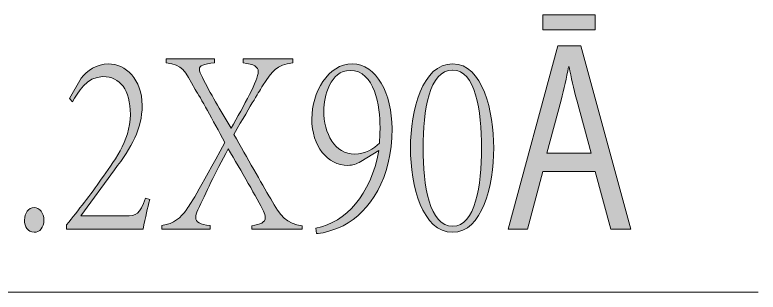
# Model space of a CAD drawing. Header units: inches. Extents: x 57 to 395, y 104 to 257.
# Drawn here: x 185.92 to 205.2, y 229.64 to 236.83 of the extents above; entities that cross this region are included whole.
import ezdxf

# ---------------------------------------------------------------- set-up
doc = ezdxf.new("R2010")
doc.units = ezdxf.units.IN
doc.header["$MEASUREMENT"] = 0

# ---------------------------------------------------------------- blocks, each defined once
blk = doc.blocks.new('block 208')
at = {"color": 4, "lineweight": 15}
blk.add_lwpolyline([(205.199, 229.638), (165.002, 229.638)], dxfattribs=at)
blk = doc.blocks.new('block 241')
at = {"lineweight": 0}
blk.add_open_spline([(186.172, 231.509), (186.172, 231.686), (186.279, 231.834), (186.42, 231.834), (186.568, 231.834), (186.675, 231.686), (186.675, 231.509), (186.675, 231.318), (186.568, 231.191), (186.42, 231.191), (186.262, 231.198), (186.172, 231.332), (186.172, 231.509)], degree=3, knots=[0, 0, 0, 0, 1, 1, 1, 2, 2, 2, 3, 3, 3, 4, 4, 4, 4], dxfattribs=at)
blk = doc.blocks.new('block 242')
at = {"lineweight": 0}
blk.add_open_spline([(186.172, 231.509), (186.172, 231.686), (186.279, 231.834), (186.42, 231.834), (186.568, 231.834), (186.675, 231.686), (186.675, 231.509), (186.675, 231.318), (186.568, 231.191), (186.42, 231.191), (186.262, 231.198), (186.172, 231.332), (186.172, 231.509)], degree=3, knots=[0, 0, 0, 0, 1, 1, 1, 2, 2, 2, 3, 3, 3, 4, 4, 4, 4], dxfattribs=at)
blk = doc.blocks.new('block 243')
h = blk.add_hatch(color=2)
h.dxf.hatch_style = 2
edge = h.paths.add_edge_path()
edge.add_spline(control_points=[(186.172, 231.509), (186.172, 231.686), (186.279, 231.834), (186.42, 231.834), (186.568, 231.834), (186.675, 231.686), (186.675, 231.509), (186.675, 231.318), (186.568, 231.191), (186.42, 231.191), (186.262, 231.198), (186.172, 231.332), (186.172, 231.509)], knot_values=[0, 0, 0, 0, 1, 1, 1, 2, 2, 2, 3, 3, 3, 4, 4, 4, 4], degree=3, periodic=1)
at = {"lineweight": 0}
blk.add_open_spline([(186.172, 231.509), (186.172, 231.686), (186.279, 231.834), (186.42, 231.834), (186.568, 231.834), (186.675, 231.686), (186.675, 231.509), (186.675, 231.318), (186.568, 231.191), (186.42, 231.191), (186.262, 231.198), (186.172, 231.332), (186.172, 231.509)], degree=3, knots=[0, 0, 0, 0, 1, 1, 1, 2, 2, 2, 3, 3, 3, 4, 4, 4, 4], dxfattribs=at)
blk = doc.blocks.new('block 244')
at = {"lineweight": 0}
blk.add_open_spline([(189.421, 232.038), (189.359, 231.82), (189.314, 231.601), (189.246, 231.269), (189.246, 231.269), (187.262, 231.269), (187.262, 231.269), (187.262, 231.269), (187.262, 231.382), (187.262, 231.382), (187.573, 231.77), (187.889, 232.166), (188.161, 232.568), (188.455, 232.992), (188.918, 233.543), (188.918, 234.249), (188.918, 234.892), (188.653, 235.231), (188.206, 235.231), (187.782, 235.231), (187.545, 234.807), (187.42, 234.574), (187.42, 234.574), (187.336, 234.659), (187.336, 234.659), (187.336, 234.659), (187.641, 235.188), (187.641, 235.188), (187.794, 235.386), (188.048, 235.563), (188.347, 235.563), (188.794, 235.563), (189.223, 235.167), (189.223, 234.482), (189.223, 233.861), (188.958, 233.416), (188.506, 232.808), (188.506, 232.808), (187.63, 231.615), (187.63, 231.615), (187.63, 231.615), (188.794, 231.615), (188.794, 231.615), (189.076, 231.615), (189.161, 231.65), (189.308, 232.081), (189.308, 232.081), (189.421, 232.038), (189.421, 232.038)], degree=3, knots=[0, 0, 0, 0, 1, 1, 1, 2, 2, 2, 3, 3, 3, 4, 4, 4, 5, 5, 5, 6, 6, 6, 7, 7, 7, 8, 8, 8, 9, 9, 9, 10, 10, 10, 11, 11, 11, 12, 12, 12, 13, 13, 13, 14, 14, 14, 15, 15, 15, 16, 16, 16, 16], dxfattribs=at)
blk = doc.blocks.new('block 245')
at = {"lineweight": 0}
blk.add_open_spline([(189.421, 232.038), (189.359, 231.82), (189.314, 231.601), (189.246, 231.269), (189.246, 231.269), (187.262, 231.269), (187.262, 231.269), (187.262, 231.269), (187.262, 231.382), (187.262, 231.382), (187.573, 231.77), (187.889, 232.166), (188.161, 232.568), (188.455, 232.992), (188.918, 233.543), (188.918, 234.249), (188.918, 234.892), (188.653, 235.231), (188.206, 235.231), (187.782, 235.231), (187.545, 234.807), (187.42, 234.574), (187.42, 234.574), (187.336, 234.659), (187.336, 234.659), (187.336, 234.659), (187.641, 235.188), (187.641, 235.188), (187.794, 235.386), (188.048, 235.563), (188.347, 235.563), (188.794, 235.563), (189.223, 235.167), (189.223, 234.482), (189.223, 233.861), (188.958, 233.416), (188.506, 232.808), (188.506, 232.808), (187.63, 231.615), (187.63, 231.615), (187.63, 231.615), (188.794, 231.615), (188.794, 231.615), (189.076, 231.615), (189.161, 231.65), (189.308, 232.081), (189.308, 232.081), (189.421, 232.038), (189.421, 232.038)], degree=3, knots=[0, 0, 0, 0, 1, 1, 1, 2, 2, 2, 3, 3, 3, 4, 4, 4, 5, 5, 5, 6, 6, 6, 7, 7, 7, 8, 8, 8, 9, 9, 9, 10, 10, 10, 11, 11, 11, 12, 12, 12, 13, 13, 13, 14, 14, 14, 15, 15, 15, 16, 16, 16, 16], dxfattribs=at)
blk = doc.blocks.new('block 246')
h = blk.add_hatch(color=2)
h.dxf.hatch_style = 2
edge = h.paths.add_edge_path()
edge.add_spline(control_points=[(189.421, 232.038), (189.359, 231.82), (189.314, 231.601), (189.246, 231.269), (189.246, 231.269), (187.262, 231.269), (187.262, 231.269), (187.262, 231.269), (187.262, 231.382), (187.262, 231.382), (187.573, 231.77), (187.889, 232.166), (188.161, 232.568), (188.455, 232.992), (188.918, 233.543), (188.918, 234.249), (188.918, 234.892), (188.653, 235.231), (188.206, 235.231), (187.782, 235.231), (187.545, 234.807), (187.42, 234.574), (187.42, 234.574), (187.336, 234.659), (187.336, 234.659), (187.336, 234.659), (187.641, 235.188), (187.641, 235.188), (187.794, 235.386), (188.048, 235.563), (188.347, 235.563), (188.794, 235.563), (189.223, 235.167), (189.223, 234.482), (189.223, 233.861), (188.958, 233.416), (188.506, 232.808), (188.506, 232.808), (187.63, 231.615), (187.63, 231.615), (187.63, 231.615), (188.794, 231.615), (188.794, 231.615), (189.076, 231.615), (189.161, 231.65), (189.308, 232.081), (189.308, 232.081), (189.421, 232.038), (189.421, 232.038)], knot_values=[0, 0, 0, 0, 1, 1, 1, 2, 2, 2, 3, 3, 3, 4, 4, 4, 5, 5, 5, 6, 6, 6, 7, 7, 7, 8, 8, 8, 9, 9, 9, 10, 10, 10, 11, 11, 11, 12, 12, 12, 13, 13, 13, 14, 14, 14, 15, 15, 15, 16, 16, 16, 16], degree=3, periodic=1)
at = {"lineweight": 0}
blk.add_open_spline([(189.421, 232.038), (189.359, 231.82), (189.314, 231.601), (189.246, 231.269), (189.246, 231.269), (187.262, 231.269), (187.262, 231.269), (187.262, 231.269), (187.262, 231.382), (187.262, 231.382), (187.573, 231.77), (187.889, 232.166), (188.161, 232.568), (188.455, 232.992), (188.918, 233.543), (188.918, 234.249), (188.918, 234.892), (188.653, 235.231), (188.206, 235.231), (187.782, 235.231), (187.545, 234.807), (187.42, 234.574), (187.42, 234.574), (187.336, 234.659), (187.336, 234.659), (187.336, 234.659), (187.641, 235.188), (187.641, 235.188), (187.794, 235.386), (188.048, 235.563), (188.347, 235.563), (188.794, 235.563), (189.223, 235.167), (189.223, 234.482), (189.223, 233.861), (188.958, 233.416), (188.506, 232.808), (188.506, 232.808), (187.63, 231.615), (187.63, 231.615), (187.63, 231.615), (188.794, 231.615), (188.794, 231.615), (189.076, 231.615), (189.161, 231.65), (189.308, 232.081), (189.308, 232.081), (189.421, 232.038), (189.421, 232.038)], degree=3, knots=[0, 0, 0, 0, 1, 1, 1, 2, 2, 2, 3, 3, 3, 4, 4, 4, 5, 5, 5, 6, 6, 6, 7, 7, 7, 8, 8, 8, 9, 9, 9, 10, 10, 10, 11, 11, 11, 12, 12, 12, 13, 13, 13, 14, 14, 14, 15, 15, 15, 16, 16, 16, 16], dxfattribs=at)
blk = doc.blocks.new('block 247')
at = {"lineweight": 0}
blk.add_open_spline([(189.844, 235.69), (189.844, 235.69), (191.099, 235.69), (191.099, 235.69), (191.099, 235.69), (191.099, 235.591), (191.099, 235.591), (190.816, 235.556), (190.709, 235.52), (190.709, 235.421), (190.709, 235.372), (190.737, 235.301), (190.788, 235.209), (190.986, 234.807), (191.251, 234.362), (191.528, 233.889), (191.862, 234.475), (192.235, 235.146), (192.235, 235.358), (192.235, 235.492), (192.122, 235.548), (191.845, 235.591), (191.845, 235.591), (191.845, 235.69), (191.845, 235.69), (191.845, 235.69), (193.134, 235.69), (193.134, 235.69), (193.134, 235.69), (193.134, 235.591), (193.134, 235.591), (192.698, 235.527), (192.608, 235.386), (192.348, 234.991), (192.269, 234.863), (192.082, 234.56), (191.602, 233.733), (191.947, 233.119), (192.314, 232.476), (192.557, 232.06), (192.811, 231.608), (192.97, 231.41), (193.371, 231.36), (193.371, 231.36), (193.371, 231.269), (193.371, 231.269), (193.371, 231.269), (192.065, 231.269), (192.065, 231.269), (192.065, 231.269), (192.065, 231.36), (192.065, 231.36), (192.291, 231.396), (192.416, 231.445), (192.416, 231.573), (192.416, 231.622), (192.399, 231.671), (192.371, 231.742), (192.212, 232.053), (191.783, 232.808), (191.455, 233.359), (191.11, 232.716), (190.873, 232.208), (190.669, 231.777), (190.635, 231.692), (190.613, 231.629), (190.613, 231.579), (190.613, 231.452), (190.72, 231.396), (190.986, 231.368), (190.986, 231.368), (190.986, 231.269), (190.986, 231.269), (190.986, 231.269), (189.731, 231.269), (189.731, 231.269), (189.731, 231.269), (189.731, 231.368), (189.731, 231.368), (190.065, 231.417), (190.211, 231.558), (190.381, 231.791), (190.437, 231.848), (190.686, 232.272), (191.37, 233.522), (191.048, 234.115), (190.737, 234.687), (190.601, 234.899), (190.319, 235.407), (190.279, 235.527), (189.844, 235.591), (189.844, 235.591), (189.844, 235.69), (189.844, 235.69)], degree=3, knots=[0, 0, 0, 0, 1, 1, 1, 2, 2, 2, 3, 3, 3, 4, 4, 4, 5, 5, 5, 6, 6, 6, 7, 7, 7, 8, 8, 8, 9, 9, 9, 10, 10, 10, 11, 11, 11, 12, 12, 12, 13, 13, 13, 14, 14, 14, 15, 15, 15, 16, 16, 16, 17, 17, 17, 18, 18, 18, 19, 19, 19, 20, 20, 20, 21, 21, 21, 22, 22, 22, 23, 23, 23, 24, 24, 24, 25, 25, 25, 26, 26, 26, 27, 27, 27, 28, 28, 28, 29, 29, 29, 30, 30, 30, 31, 31, 31, 31], dxfattribs=at)
blk = doc.blocks.new('block 248')
at = {"lineweight": 0}
blk.add_open_spline([(189.844, 235.69), (189.844, 235.69), (191.099, 235.69), (191.099, 235.69), (191.099, 235.69), (191.099, 235.591), (191.099, 235.591), (190.816, 235.556), (190.709, 235.52), (190.709, 235.421), (190.709, 235.372), (190.737, 235.301), (190.788, 235.209), (190.986, 234.807), (191.251, 234.362), (191.528, 233.889), (191.862, 234.475), (192.235, 235.146), (192.235, 235.358), (192.235, 235.492), (192.122, 235.548), (191.845, 235.591), (191.845, 235.591), (191.845, 235.69), (191.845, 235.69), (191.845, 235.69), (193.134, 235.69), (193.134, 235.69), (193.134, 235.69), (193.134, 235.591), (193.134, 235.591), (192.698, 235.527), (192.608, 235.386), (192.348, 234.991), (192.269, 234.863), (192.082, 234.56), (191.602, 233.733), (191.947, 233.119), (192.314, 232.476), (192.557, 232.06), (192.811, 231.608), (192.97, 231.41), (193.371, 231.36), (193.371, 231.36), (193.371, 231.269), (193.371, 231.269), (193.371, 231.269), (192.065, 231.269), (192.065, 231.269), (192.065, 231.269), (192.065, 231.36), (192.065, 231.36), (192.291, 231.396), (192.416, 231.445), (192.416, 231.573), (192.416, 231.622), (192.399, 231.671), (192.371, 231.742), (192.212, 232.053), (191.783, 232.808), (191.455, 233.359), (191.11, 232.716), (190.873, 232.208), (190.669, 231.777), (190.635, 231.692), (190.613, 231.629), (190.613, 231.579), (190.613, 231.452), (190.72, 231.396), (190.986, 231.368), (190.986, 231.368), (190.986, 231.269), (190.986, 231.269), (190.986, 231.269), (189.731, 231.269), (189.731, 231.269), (189.731, 231.269), (189.731, 231.368), (189.731, 231.368), (190.065, 231.417), (190.211, 231.558), (190.381, 231.791), (190.437, 231.848), (190.686, 232.272), (191.37, 233.522), (191.048, 234.115), (190.737, 234.687), (190.601, 234.899), (190.319, 235.407), (190.279, 235.527), (189.844, 235.591), (189.844, 235.591), (189.844, 235.69), (189.844, 235.69)], degree=3, knots=[0, 0, 0, 0, 1, 1, 1, 2, 2, 2, 3, 3, 3, 4, 4, 4, 5, 5, 5, 6, 6, 6, 7, 7, 7, 8, 8, 8, 9, 9, 9, 10, 10, 10, 11, 11, 11, 12, 12, 12, 13, 13, 13, 14, 14, 14, 15, 15, 15, 16, 16, 16, 17, 17, 17, 18, 18, 18, 19, 19, 19, 20, 20, 20, 21, 21, 21, 22, 22, 22, 23, 23, 23, 24, 24, 24, 25, 25, 25, 26, 26, 26, 27, 27, 27, 28, 28, 28, 29, 29, 29, 30, 30, 30, 31, 31, 31, 31], dxfattribs=at)
blk = doc.blocks.new('block 249')
h = blk.add_hatch(color=2)
h.dxf.hatch_style = 2
edge = h.paths.add_edge_path()
edge.add_spline(control_points=[(189.844, 235.69), (189.844, 235.69), (191.099, 235.69), (191.099, 235.69), (191.099, 235.69), (191.099, 235.591), (191.099, 235.591), (190.816, 235.556), (190.709, 235.52), (190.709, 235.421), (190.709, 235.372), (190.737, 235.301), (190.788, 235.209), (190.986, 234.807), (191.251, 234.362), (191.528, 233.889), (191.862, 234.475), (192.235, 235.146), (192.235, 235.358), (192.235, 235.492), (192.122, 235.548), (191.845, 235.591), (191.845, 235.591), (191.845, 235.69), (191.845, 235.69), (191.845, 235.69), (193.134, 235.69), (193.134, 235.69), (193.134, 235.69), (193.134, 235.591), (193.134, 235.591), (192.698, 235.527), (192.608, 235.386), (192.348, 234.991), (192.269, 234.863), (192.082, 234.56), (191.602, 233.733), (191.947, 233.119), (192.314, 232.476), (192.557, 232.06), (192.811, 231.608), (192.97, 231.41), (193.371, 231.36), (193.371, 231.36), (193.371, 231.269), (193.371, 231.269), (193.371, 231.269), (192.065, 231.269), (192.065, 231.269), (192.065, 231.269), (192.065, 231.36), (192.065, 231.36), (192.291, 231.396), (192.416, 231.445), (192.416, 231.573), (192.416, 231.622), (192.399, 231.671), (192.371, 231.742), (192.212, 232.053), (191.783, 232.808), (191.455, 233.359), (191.11, 232.716), (190.873, 232.208), (190.669, 231.777), (190.635, 231.692), (190.613, 231.629), (190.613, 231.579), (190.613, 231.452), (190.72, 231.396), (190.986, 231.368), (190.986, 231.368), (190.986, 231.269), (190.986, 231.269), (190.986, 231.269), (189.731, 231.269), (189.731, 231.269), (189.731, 231.269), (189.731, 231.368), (189.731, 231.368), (190.065, 231.417), (190.211, 231.558), (190.381, 231.791), (190.437, 231.848), (190.686, 232.272), (191.37, 233.522), (191.048, 234.115), (190.737, 234.687), (190.601, 234.899), (190.319, 235.407), (190.279, 235.527), (189.844, 235.591), (189.844, 235.591), (189.844, 235.69), (189.844, 235.69)], knot_values=[0, 0, 0, 0, 1, 1, 1, 2, 2, 2, 3, 3, 3, 4, 4, 4, 5, 5, 5, 6, 6, 6, 7, 7, 7, 8, 8, 8, 9, 9, 9, 10, 10, 10, 11, 11, 11, 12, 12, 12, 13, 13, 13, 14, 14, 14, 15, 15, 15, 16, 16, 16, 17, 17, 17, 18, 18, 18, 19, 19, 19, 20, 20, 20, 21, 21, 21, 22, 22, 22, 23, 23, 23, 24, 24, 24, 25, 25, 25, 26, 26, 26, 27, 27, 27, 28, 28, 28, 29, 29, 29, 30, 30, 30, 31, 31, 31, 31], degree=3, periodic=1)
at = {"lineweight": 0}
blk.add_open_spline([(189.844, 235.69), (189.844, 235.69), (191.099, 235.69), (191.099, 235.69), (191.099, 235.69), (191.099, 235.591), (191.099, 235.591), (190.816, 235.556), (190.709, 235.52), (190.709, 235.421), (190.709, 235.372), (190.737, 235.301), (190.788, 235.209), (190.986, 234.807), (191.251, 234.362), (191.528, 233.889), (191.862, 234.475), (192.235, 235.146), (192.235, 235.358), (192.235, 235.492), (192.122, 235.548), (191.845, 235.591), (191.845, 235.591), (191.845, 235.69), (191.845, 235.69), (191.845, 235.69), (193.134, 235.69), (193.134, 235.69), (193.134, 235.69), (193.134, 235.591), (193.134, 235.591), (192.698, 235.527), (192.608, 235.386), (192.348, 234.991), (192.269, 234.863), (192.082, 234.56), (191.602, 233.733), (191.947, 233.119), (192.314, 232.476), (192.557, 232.06), (192.811, 231.608), (192.97, 231.41), (193.371, 231.36), (193.371, 231.36), (193.371, 231.269), (193.371, 231.269), (193.371, 231.269), (192.065, 231.269), (192.065, 231.269), (192.065, 231.269), (192.065, 231.36), (192.065, 231.36), (192.291, 231.396), (192.416, 231.445), (192.416, 231.573), (192.416, 231.622), (192.399, 231.671), (192.371, 231.742), (192.212, 232.053), (191.783, 232.808), (191.455, 233.359), (191.11, 232.716), (190.873, 232.208), (190.669, 231.777), (190.635, 231.692), (190.613, 231.629), (190.613, 231.579), (190.613, 231.452), (190.72, 231.396), (190.986, 231.368), (190.986, 231.368), (190.986, 231.269), (190.986, 231.269), (190.986, 231.269), (189.731, 231.269), (189.731, 231.269), (189.731, 231.269), (189.731, 231.368), (189.731, 231.368), (190.065, 231.417), (190.211, 231.558), (190.381, 231.791), (190.437, 231.848), (190.686, 232.272), (191.37, 233.522), (191.048, 234.115), (190.737, 234.687), (190.601, 234.899), (190.319, 235.407), (190.279, 235.527), (189.844, 235.591), (189.844, 235.591), (189.844, 235.69), (189.844, 235.69)], degree=3, knots=[0, 0, 0, 0, 1, 1, 1, 2, 2, 2, 3, 3, 3, 4, 4, 4, 5, 5, 5, 6, 6, 6, 7, 7, 7, 8, 8, 8, 9, 9, 9, 10, 10, 10, 11, 11, 11, 12, 12, 12, 13, 13, 13, 14, 14, 14, 15, 15, 15, 16, 16, 16, 17, 17, 17, 18, 18, 18, 19, 19, 19, 20, 20, 20, 21, 21, 21, 22, 22, 22, 23, 23, 23, 24, 24, 24, 25, 25, 25, 26, 26, 26, 27, 27, 27, 28, 28, 28, 29, 29, 29, 30, 30, 30, 31, 31, 31, 31], dxfattribs=at)
blk = doc.blocks.new('block 250')
at = {"lineweight": 0}
blk.add_open_spline([(194.895, 233.027), (194.777, 232.957), (194.686, 232.928), (194.562, 232.928), (194.025, 232.928), (193.624, 233.423), (193.624, 234.136), (193.624, 234.821), (194.042, 235.563), (194.675, 235.563), (195.302, 235.563), (195.704, 234.779), (195.704, 233.882), (195.704, 232.582), (195.138, 231.735), (194.438, 231.36), (194.093, 231.205), (193.85, 231.156), (193.748, 231.163), (193.748, 231.163), (193.731, 231.297), (193.731, 231.297), (194.517, 231.46), (195.144, 232.151), (195.364, 233.31), (195.364, 233.31), (194.895, 233.027), (194.895, 233.027)], degree=3, knots=[0, 0, 0, 0, 1, 1, 1, 2, 2, 2, 3, 3, 3, 4, 4, 4, 5, 5, 5, 6, 6, 6, 7, 7, 7, 8, 8, 8, 9, 9, 9, 9], dxfattribs=at)
blk = doc.blocks.new('block 251')
at = {"lineweight": 0}
blk.add_open_spline([(193.935, 234.348), (193.935, 233.748), (194.223, 233.218), (194.737, 233.218), (194.986, 233.218), (195.251, 233.359), (195.376, 233.507), (195.382, 233.628), (195.393, 233.762), (195.393, 233.91), (195.393, 234.454), (195.263, 235.393), (194.618, 235.393), (194.098, 235.393), (193.935, 234.715), (193.935, 234.348)], degree=3, knots=[0, 0, 0, 0, 1, 1, 1, 2, 2, 2, 3, 3, 3, 4, 4, 4, 5, 5, 5, 5], dxfattribs=at)
blk = doc.blocks.new('block 252')
at = {"lineweight": 0}
blk.add_open_spline([(194.895, 233.027), (194.777, 232.957), (194.686, 232.928), (194.562, 232.928), (194.025, 232.928), (193.624, 233.423), (193.624, 234.136), (193.624, 234.821), (194.042, 235.563), (194.675, 235.563), (195.302, 235.563), (195.704, 234.779), (195.704, 233.882), (195.704, 232.582), (195.138, 231.735), (194.438, 231.36), (194.093, 231.205), (193.85, 231.156), (193.748, 231.163), (193.748, 231.163), (193.731, 231.297), (193.731, 231.297), (194.517, 231.46), (195.144, 232.151), (195.364, 233.31), (195.364, 233.31), (194.895, 233.027), (194.895, 233.027)], degree=3, knots=[0, 0, 0, 0, 1, 1, 1, 2, 2, 2, 3, 3, 3, 4, 4, 4, 5, 5, 5, 6, 6, 6, 7, 7, 7, 8, 8, 8, 9, 9, 9, 9], dxfattribs=at)
blk = doc.blocks.new('block 253')
at = {"lineweight": 0}
blk.add_open_spline([(193.935, 234.348), (193.935, 233.748), (194.223, 233.218), (194.737, 233.218), (194.986, 233.218), (195.251, 233.359), (195.376, 233.507), (195.382, 233.628), (195.393, 233.762), (195.393, 233.91), (195.393, 234.454), (195.263, 235.393), (194.618, 235.393), (194.098, 235.393), (193.935, 234.715), (193.935, 234.348)], degree=3, knots=[0, 0, 0, 0, 1, 1, 1, 2, 2, 2, 3, 3, 3, 4, 4, 4, 5, 5, 5, 5], dxfattribs=at)
blk = doc.blocks.new('block 254')
h = blk.add_hatch(color=2)
h.dxf.hatch_style = 2
edge = h.paths.add_edge_path()
edge.add_spline(control_points=[(194.895, 233.027), (194.777, 232.957), (194.686, 232.928), (194.562, 232.928), (194.025, 232.928), (193.624, 233.423), (193.624, 234.136), (193.624, 234.821), (194.042, 235.563), (194.675, 235.563), (195.302, 235.563), (195.704, 234.779), (195.704, 233.882), (195.704, 232.582), (195.138, 231.735), (194.438, 231.36), (194.093, 231.205), (193.85, 231.156), (193.748, 231.163), (193.748, 231.163), (193.731, 231.297), (193.731, 231.297), (194.517, 231.46), (195.144, 232.151), (195.364, 233.31), (195.364, 233.31), (194.895, 233.027), (194.895, 233.027)], knot_values=[0, 0, 0, 0, 1, 1, 1, 2, 2, 2, 3, 3, 3, 4, 4, 4, 5, 5, 5, 6, 6, 6, 7, 7, 7, 8, 8, 8, 9, 9, 9, 9], degree=3, periodic=1)
edge = h.paths.add_edge_path()
edge.add_spline(control_points=[(193.935, 234.348), (193.935, 233.748), (194.223, 233.218), (194.737, 233.218), (194.986, 233.218), (195.251, 233.359), (195.376, 233.507), (195.382, 233.628), (195.393, 233.762), (195.393, 233.91), (195.393, 234.454), (195.263, 235.393), (194.618, 235.393), (194.098, 235.393), (193.935, 234.715), (193.935, 234.348)], knot_values=[0, 0, 0, 0, 1, 1, 1, 2, 2, 2, 3, 3, 3, 4, 4, 4, 5, 5, 5, 5], degree=3, periodic=1)
at = {"lineweight": 0}
for points, knots in [([(194.895, 233.027), (194.777, 232.957), (194.686, 232.928), (194.562, 232.928), (194.025, 232.928), (193.624, 233.423), (193.624, 234.136), (193.624, 234.821), (194.042, 235.563), (194.675, 235.563), (195.302, 235.563), (195.704, 234.779), (195.704, 233.882), (195.704, 232.582), (195.138, 231.735), (194.438, 231.36), (194.093, 231.205), (193.85, 231.156), (193.748, 231.163), (193.748, 231.163), (193.731, 231.297), (193.731, 231.297), (194.517, 231.46), (195.144, 232.151), (195.364, 233.31), (195.364, 233.31), (194.895, 233.027), (194.895, 233.027)], [0, 0, 0, 0, 1, 1, 1, 2, 2, 2, 3, 3, 3, 4, 4, 4, 5, 5, 5, 6, 6, 6, 7, 7, 7, 8, 8, 8, 9, 9, 9, 9]), ([(193.935, 234.348), (193.935, 233.748), (194.223, 233.218), (194.737, 233.218), (194.986, 233.218), (195.251, 233.359), (195.376, 233.507), (195.382, 233.628), (195.393, 233.762), (195.393, 233.91), (195.393, 234.454), (195.263, 235.393), (194.618, 235.393), (194.098, 235.393), (193.935, 234.715), (193.935, 234.348)], [0, 0, 0, 0, 1, 1, 1, 2, 2, 2, 3, 3, 3, 4, 4, 4, 5, 5, 5, 5])]:
    blk.add_open_spline(points, degree=3, knots=knots, dxfattribs=at)
blk = doc.blocks.new('block 255')
at = {"lineweight": 0}
blk.add_open_spline([(198.342, 233.38), (198.342, 232.392), (198.043, 231.191), (197.274, 231.191), (196.494, 231.191), (196.183, 232.392), (196.183, 233.38), (196.183, 234.362), (196.494, 235.563), (197.274, 235.563), (198.059, 235.563), (198.342, 234.32), (198.342, 233.38)], degree=3, knots=[0, 0, 0, 0, 1, 1, 1, 2, 2, 2, 3, 3, 3, 4, 4, 4, 4], dxfattribs=at)
blk = doc.blocks.new('block 256')
at = {"lineweight": 0}
blk.add_open_spline([(197.274, 235.4), (196.669, 235.4), (196.511, 234.355), (196.511, 233.373), (196.511, 232.413), (196.669, 231.347), (197.279, 231.347), (197.862, 231.347), (198.026, 232.413), (198.026, 233.373), (198.026, 234.355), (197.862, 235.4), (197.279, 235.4), (197.279, 235.4), (197.274, 235.4), (197.274, 235.4)], degree=3, knots=[0, 0, 0, 0, 1, 1, 1, 2, 2, 2, 3, 3, 3, 4, 4, 4, 5, 5, 5, 5], dxfattribs=at)
blk = doc.blocks.new('block 257')
at = {"lineweight": 0}
blk.add_open_spline([(198.342, 233.38), (198.342, 232.392), (198.043, 231.191), (197.274, 231.191), (196.494, 231.191), (196.183, 232.392), (196.183, 233.38), (196.183, 234.362), (196.494, 235.563), (197.274, 235.563), (198.059, 235.563), (198.342, 234.32), (198.342, 233.38)], degree=3, knots=[0, 0, 0, 0, 1, 1, 1, 2, 2, 2, 3, 3, 3, 4, 4, 4, 4], dxfattribs=at)
blk = doc.blocks.new('block 258')
at = {"lineweight": 0}
blk.add_open_spline([(197.274, 235.4), (196.669, 235.4), (196.511, 234.355), (196.511, 233.373), (196.511, 232.413), (196.669, 231.347), (197.279, 231.347), (197.862, 231.347), (198.026, 232.413), (198.026, 233.373), (198.026, 234.355), (197.862, 235.4), (197.279, 235.4), (197.279, 235.4), (197.274, 235.4), (197.274, 235.4)], degree=3, knots=[0, 0, 0, 0, 1, 1, 1, 2, 2, 2, 3, 3, 3, 4, 4, 4, 5, 5, 5, 5], dxfattribs=at)
blk = doc.blocks.new('block 259')
h = blk.add_hatch(color=2)
h.dxf.hatch_style = 2
edge = h.paths.add_edge_path()
edge.add_spline(control_points=[(198.342, 233.38), (198.342, 232.392), (198.043, 231.191), (197.274, 231.191), (196.494, 231.191), (196.183, 232.392), (196.183, 233.38), (196.183, 234.362), (196.494, 235.563), (197.274, 235.563), (198.059, 235.563), (198.342, 234.32), (198.342, 233.38)], knot_values=[0, 0, 0, 0, 1, 1, 1, 2, 2, 2, 3, 3, 3, 4, 4, 4, 4], degree=3, periodic=1)
edge = h.paths.add_edge_path()
edge.add_spline(control_points=[(197.274, 235.4), (196.669, 235.4), (196.511, 234.355), (196.511, 233.373), (196.511, 232.413), (196.669, 231.347), (197.279, 231.347), (197.862, 231.347), (198.026, 232.413), (198.026, 233.373), (198.026, 234.355), (197.862, 235.4), (197.279, 235.4), (197.279, 235.4), (197.274, 235.4), (197.274, 235.4)], knot_values=[0, 0, 0, 0, 1, 1, 1, 2, 2, 2, 3, 3, 3, 4, 4, 4, 5, 5, 5, 5], degree=3, periodic=1)
at = {"lineweight": 0}
for points, knots in [([(198.342, 233.38), (198.342, 232.392), (198.043, 231.191), (197.274, 231.191), (196.494, 231.191), (196.183, 232.392), (196.183, 233.38), (196.183, 234.362), (196.494, 235.563), (197.274, 235.563), (198.059, 235.563), (198.342, 234.32), (198.342, 233.38)], [0, 0, 0, 0, 1, 1, 1, 2, 2, 2, 3, 3, 3, 4, 4, 4, 4]), ([(197.274, 235.4), (196.669, 235.4), (196.511, 234.355), (196.511, 233.373), (196.511, 232.413), (196.669, 231.347), (197.279, 231.347), (197.862, 231.347), (198.026, 232.413), (198.026, 233.373), (198.026, 234.355), (197.862, 235.4), (197.279, 235.4), (197.279, 235.4), (197.274, 235.4), (197.274, 235.4)], [0, 0, 0, 0, 1, 1, 1, 2, 2, 2, 3, 3, 3, 4, 4, 4, 5, 5, 5, 5])]:
    blk.add_open_spline(points, degree=3, knots=knots, dxfattribs=at)
blk = doc.blocks.new('block 260')
at = {"lineweight": 0}
blk.add_lwpolyline([(199.618, 232.766), (199.222, 231.269), (198.714, 231.269), (200.008, 236.029), (200.602, 236.029), (201.902, 231.269), (201.376, 231.269), (200.969, 232.766), (199.618, 232.766)], dxfattribs=at)
blk = doc.blocks.new('block 261')
at = {"lineweight": 0}
blk.add_lwpolyline([(200.969, 236.834), (200.969, 236.445), (199.618, 236.445), (199.618, 236.834), (200.969, 236.834)], dxfattribs=at)
blk = doc.blocks.new('block 262')
at = {"lineweight": 0}
blk.add_open_spline([(200.867, 233.246), (200.867, 233.246), (200.494, 234.616), (200.494, 234.616), (200.409, 234.927), (200.353, 235.209), (200.296, 235.485), (200.296, 235.485), (200.285, 235.485), (200.285, 235.485), (200.229, 235.202), (200.166, 234.913), (200.093, 234.623), (200.093, 234.623), (199.72, 233.246), (199.72, 233.246), (199.72, 233.246), (200.867, 233.246), (200.867, 233.246)], degree=3, knots=[0, 0, 0, 0, 1, 1, 1, 2, 2, 2, 3, 3, 3, 4, 4, 4, 5, 5, 5, 6, 6, 6, 6], dxfattribs=at)
blk = doc.blocks.new('block 263')
at = {"lineweight": 0}
blk.add_lwpolyline([(199.618, 232.766), (199.222, 231.269), (198.714, 231.269), (200.008, 236.029), (200.602, 236.029), (201.902, 231.269), (201.376, 231.269), (200.969, 232.766), (199.618, 232.766)], dxfattribs=at)
blk = doc.blocks.new('block 264')
at = {"lineweight": 0}
blk.add_lwpolyline([(200.969, 236.834), (200.969, 236.445), (199.618, 236.445), (199.618, 236.834), (200.969, 236.834)], dxfattribs=at)
blk = doc.blocks.new('block 265')
at = {"lineweight": 0}
blk.add_open_spline([(200.867, 233.246), (200.867, 233.246), (200.494, 234.616), (200.494, 234.616), (200.409, 234.927), (200.353, 235.209), (200.296, 235.485), (200.296, 235.485), (200.285, 235.485), (200.285, 235.485), (200.229, 235.202), (200.166, 234.913), (200.093, 234.623), (200.093, 234.623), (199.72, 233.246), (199.72, 233.246), (199.72, 233.246), (200.867, 233.246), (200.867, 233.246)], degree=3, knots=[0, 0, 0, 0, 1, 1, 1, 2, 2, 2, 3, 3, 3, 4, 4, 4, 5, 5, 5, 6, 6, 6, 6], dxfattribs=at)
blk = doc.blocks.new('block 266')
h = blk.add_hatch(color=2)
h.dxf.hatch_style = 2
h.paths.add_polyline_path([(199.618, 232.766), (199.222, 231.269), (198.714, 231.269), (200.008, 236.029), (200.602, 236.029), (201.902, 231.269), (201.376, 231.269), (200.969, 232.766)])
h.paths.add_polyline_path([(200.969, 236.834), (200.969, 236.445), (199.618, 236.445), (199.618, 236.834)])
edge = h.paths.add_edge_path()
edge.add_spline(control_points=[(200.867, 233.246), (200.867, 233.246), (200.494, 234.616), (200.494, 234.616), (200.409, 234.927), (200.353, 235.209), (200.296, 235.485), (200.296, 235.485), (200.285, 235.485), (200.285, 235.485), (200.229, 235.202), (200.166, 234.913), (200.093, 234.623), (200.093, 234.623), (199.72, 233.246), (199.72, 233.246), (199.72, 233.246), (200.867, 233.246), (200.867, 233.246)], knot_values=[0, 0, 0, 0, 1, 1, 1, 2, 2, 2, 3, 3, 3, 4, 4, 4, 5, 5, 5, 6, 6, 6, 6], degree=3, periodic=1)
at = {"lineweight": 0}
for points in [[(200.969, 236.834), (200.969, 236.445), (199.618, 236.445), (199.618, 236.834), (200.969, 236.834), (200.969, 236.834)], [(199.618, 232.766), (199.222, 231.269), (198.714, 231.269), (200.008, 236.029), (200.602, 236.029), (201.902, 231.269), (201.376, 231.269), (200.969, 232.766), (199.618, 232.766), (199.618, 232.766)]]:
    blk.add_lwpolyline(points, dxfattribs=at)
blk.add_open_spline([(200.867, 233.246), (200.867, 233.246), (200.494, 234.616), (200.494, 234.616), (200.409, 234.927), (200.353, 235.209), (200.296, 235.485), (200.296, 235.485), (200.285, 235.485), (200.285, 235.485), (200.229, 235.202), (200.166, 234.913), (200.093, 234.623), (200.093, 234.623), (199.72, 233.246), (199.72, 233.246), (199.72, 233.246), (200.867, 233.246), (200.867, 233.246)], degree=3, knots=[0, 0, 0, 0, 1, 1, 1, 2, 2, 2, 3, 3, 3, 4, 4, 4, 5, 5, 5, 6, 6, 6, 6], dxfattribs=at)

msp = doc.modelspace()

# ---------------------------------------------------------------- block references
for name in ['block 266', 'block 261', 'block 264', 'block 260', 'block 263', 'block 247', 'block 248', 'block 249', 'block 244', 'block 245', 'block 246', 'block 250', 'block 252', 'block 254', 'block 251', 'block 253', 'block 255', 'block 257', 'block 259', 'block 256', 'block 258', 'block 262', 'block 265', 'block 241', 'block 242', 'block 243', 'block 208']:
    msp.add_blockref(name, (0, 0))

doc.saveas('drawing.dxf')
